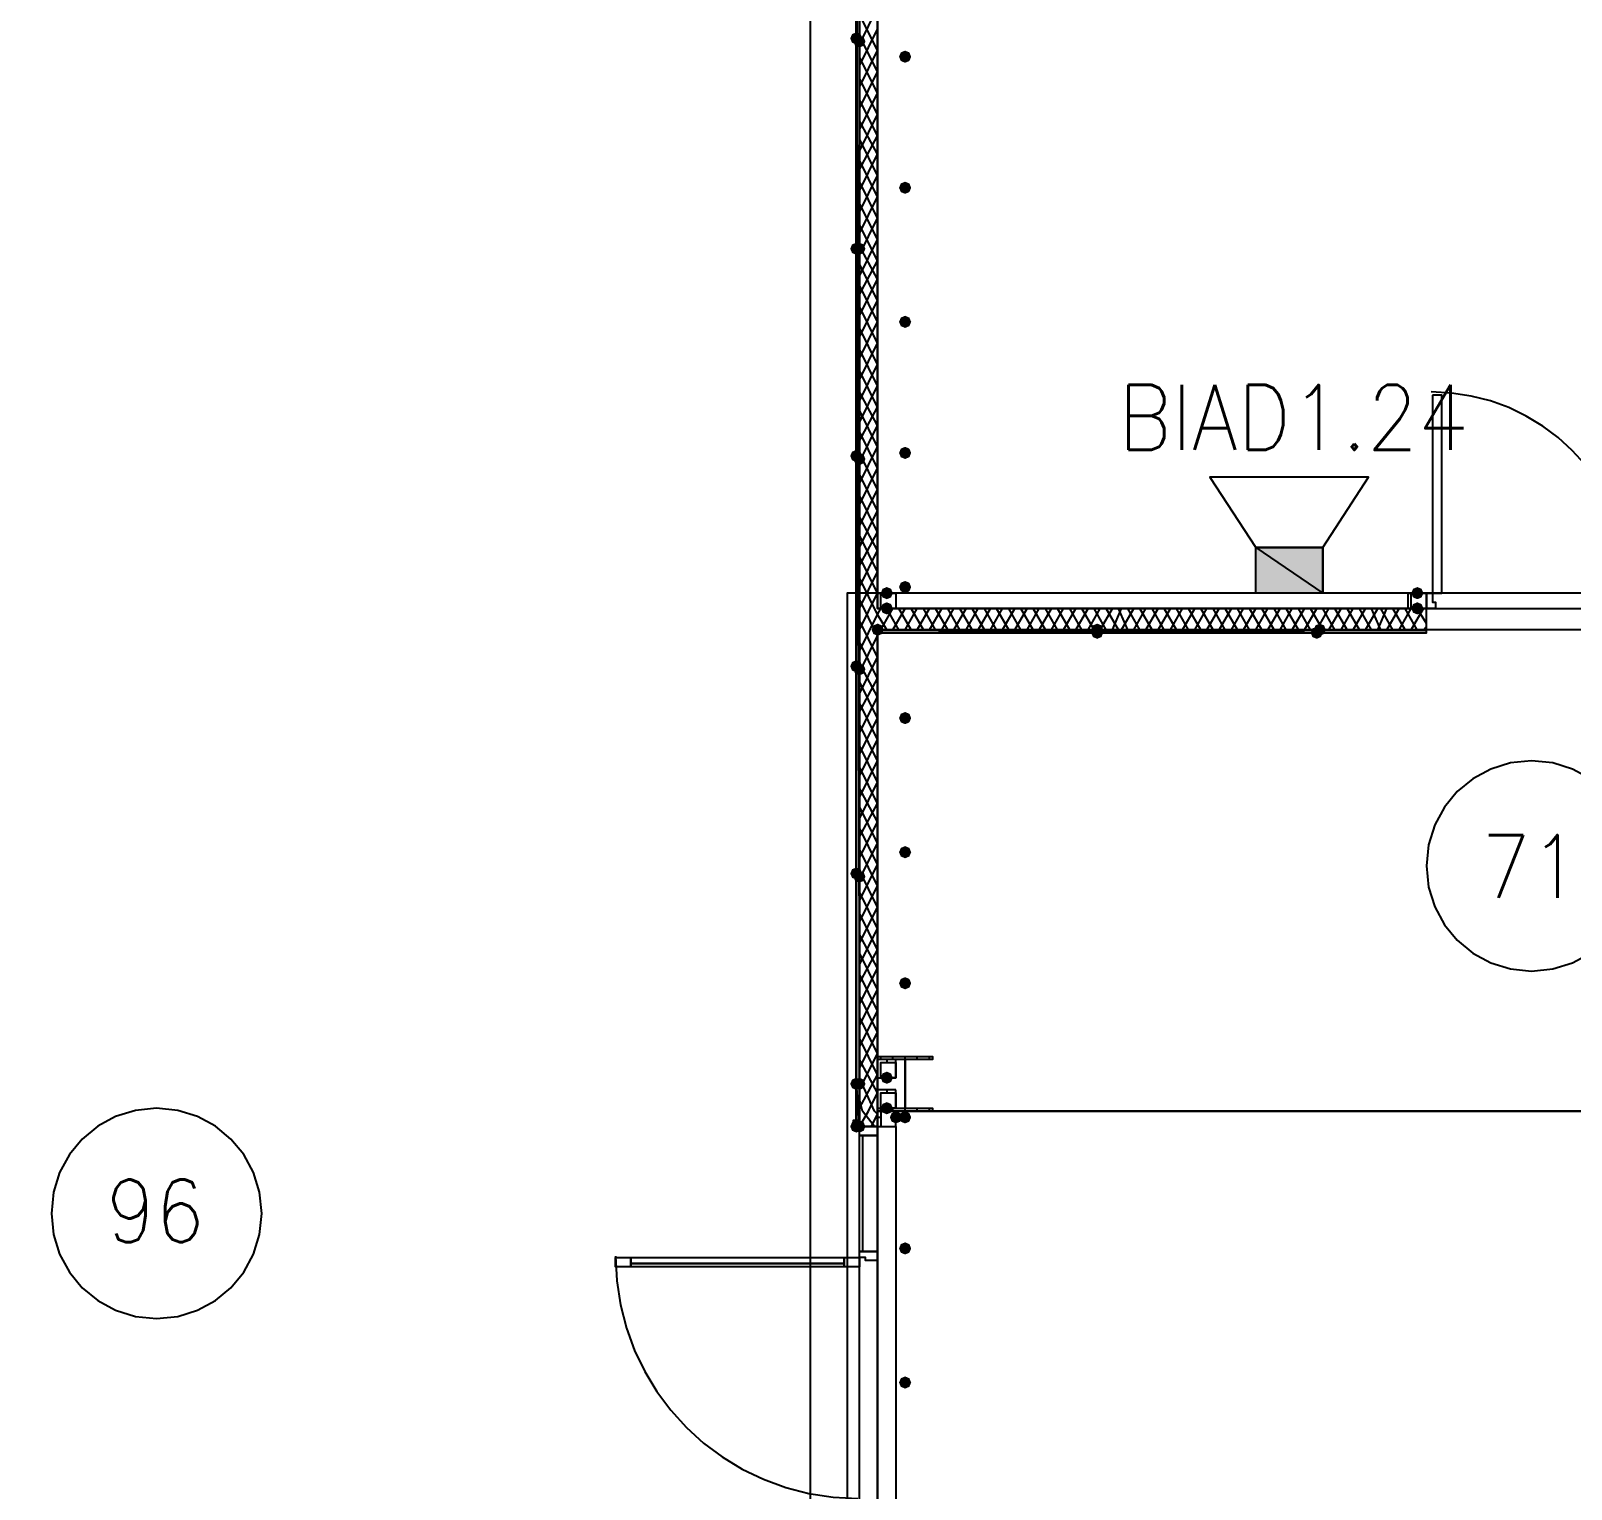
# Model space of a CAD drawing. Header units: millimetres. Extents: x 0 to 420, y 0 to 297.
# Drawn here: x 243.77 to 265.15, y 162.6 to 182.86 of the extents above; entities that cross this region are included whole.
import ezdxf

# ---------------------------------------------------------------- set-up
doc = ezdxf.new("R2010")
doc.units = ezdxf.units.MM
doc.layers.get('0').update_dxf_attribs({"linetype": 'CONTINUOUS'})
doc.styles.get("Standard").update_dxf_attribs({"font": 'STANDARD'})

msp = doc.modelspace()

# ---------------------------------------------------------------- hatches: boundary and pattern name
at = {"true_color": 0x000007}
h = msp.add_hatch(color=0, dxfattribs=at)
h.paths.add_polyline_path([(255.27, 185.631667), (255.227667, 185.631667), (255.27, 168.232667)], flags=0)
h.paths.add_polyline_path([(255.227667, 185.631667), (255.27, 168.232667), (255.227667, 168.232667)], flags=0)
at = {"true_color": 0x0000fe}
for points in [[(255.312333, 182.753), (255.287463, 182.693204), (255.227667, 182.668333), (255.167871, 182.693204), (255.143, 182.753), (255.167871, 182.812796), (255.227667, 182.837667), (255.287462, 182.812796)], [(255.354667, 182.710667), (255.329796, 182.650871), (255.27, 182.626), (255.210204, 182.650871), (255.185333, 182.710667), (255.210204, 182.770462), (255.27, 182.795333), (255.329796, 182.770463)], [(255.312333, 179.832), (255.287463, 179.772204), (255.227667, 179.747333), (255.167871, 179.772204), (255.143, 179.832), (255.167871, 179.891796), (255.227667, 179.916667), (255.287462, 179.891796)], [(255.354667, 179.832), (255.329796, 179.772204), (255.27, 179.747333), (255.210204, 179.772204), (255.185333, 179.832), (255.210204, 179.891796), (255.27, 179.916667), (255.329796, 179.891796)], [(255.312333, 176.953333), (255.287463, 176.893537), (255.227667, 176.868667), (255.167871, 176.893537), (255.143, 176.953333), (255.167871, 177.013129), (255.227667, 177.038), (255.287462, 177.013129)], [(255.354667, 176.911), (255.329796, 176.851204), (255.27, 176.826333), (255.210204, 176.851204), (255.185333, 176.911), (255.210204, 176.970796), (255.27, 176.995667), (255.329796, 176.970796)], [(255.608667, 174.540333), (255.583796, 174.480537), (255.524, 174.455667), (255.464204, 174.480537), (255.439333, 174.540333), (255.464204, 174.600129), (255.524, 174.625), (255.583796, 174.600129)], [(258.656667, 174.540333), (258.631796, 174.480537), (258.572, 174.455667), (258.512204, 174.480537), (258.487333, 174.540333), (258.512204, 174.600129), (258.572, 174.625), (258.631796, 174.600129)], [(258.656667, 174.498), (258.631796, 174.438204), (258.572, 174.413333), (258.512204, 174.438204), (258.487333, 174.498), (258.512204, 174.557796), (258.572, 174.582667), (258.631796, 174.557796)], [(261.704667, 174.498), (261.679796, 174.438204), (261.62, 174.413333), (261.560204, 174.438204), (261.535333, 174.498), (261.560204, 174.557796), (261.62, 174.582667), (261.679796, 174.557796)], [(261.747, 174.540333), (261.722129, 174.480537), (261.662333, 174.455667), (261.602538, 174.480537), (261.577667, 174.540333), (261.602537, 174.600129), (261.662333, 174.625), (261.722129, 174.600129)], [(255.312333, 174.032333), (255.287463, 173.972537), (255.227667, 173.947667), (255.167871, 173.972537), (255.143, 174.032333), (255.167871, 174.092129), (255.227667, 174.117), (255.287462, 174.092129)], [(255.354667, 173.99), (255.329796, 173.930204), (255.27, 173.905333), (255.210204, 173.930204), (255.185333, 173.99), (255.210204, 174.049796), (255.27, 174.074667), (255.329796, 174.049796)], [(255.312333, 171.153667), (255.287463, 171.093871), (255.227667, 171.069), (255.167871, 171.093871), (255.143, 171.153667), (255.167871, 171.213462), (255.227667, 171.238333), (255.287462, 171.213463)], [(255.354667, 171.111333), (255.329796, 171.051537), (255.27, 171.026667), (255.210204, 171.051537), (255.185333, 171.111333), (255.210204, 171.171129), (255.27, 171.196), (255.329796, 171.171129)], [(255.312333, 168.232667), (255.287463, 168.172871), (255.227667, 168.148), (255.167871, 168.172871), (255.143, 168.232667), (255.167871, 168.292462), (255.227667, 168.317333), (255.287462, 168.292463)], [(255.312333, 168.232667), (255.287463, 168.172871), (255.227667, 168.148), (255.167871, 168.172871), (255.143, 168.232667), (255.167871, 168.292462), (255.227667, 168.317333), (255.287462, 168.292463)], [(255.354667, 168.232667), (255.329796, 168.172871), (255.27, 168.148), (255.210204, 168.172871), (255.185333, 168.232667), (255.210204, 168.292462), (255.27, 168.317333), (255.329796, 168.292463)], [(255.354667, 168.232667), (255.329796, 168.172871), (255.27, 168.148), (255.210204, 168.172871), (255.185333, 168.232667), (255.210204, 168.292462), (255.27, 168.317333), (255.329796, 168.292463)], [(255.312333, 167.64), (255.287463, 167.580204), (255.227667, 167.555333), (255.167871, 167.580204), (255.143, 167.64), (255.167871, 167.699796), (255.227667, 167.724667), (255.287462, 167.699796)], [(255.354667, 167.64), (255.329796, 167.580204), (255.27, 167.555333), (255.210204, 167.580204), (255.185333, 167.64), (255.210204, 167.699796), (255.27, 167.724667), (255.329796, 167.699796)]]:
    msp.add_hatch(color=0, dxfattribs=at).paths.add_polyline_path(points, flags=0)
at = {"true_color": 0x000007}
for points in [[(255.989667, 182.499), (255.964796, 182.439204), (255.905, 182.414333), (255.845204, 182.439204), (255.820333, 182.499), (255.845204, 182.558796), (255.905, 182.583667), (255.964796, 182.558796)], [(255.989667, 180.678667), (255.964796, 180.618871), (255.905, 180.594), (255.845204, 180.618871), (255.820333, 180.678667), (255.845204, 180.738462), (255.905, 180.763333), (255.964796, 180.738463)], [(255.989667, 178.816), (255.964796, 178.756204), (255.905, 178.731333), (255.845204, 178.756204), (255.820333, 178.816), (255.845204, 178.875796), (255.905, 178.900667), (255.964796, 178.875796)], [(255.989667, 176.995667), (255.964796, 176.935871), (255.905, 176.911), (255.845204, 176.935871), (255.820333, 176.995667), (255.845204, 177.055462), (255.905, 177.080333), (255.964796, 177.055463)], [(255.989667, 175.133), (255.964796, 175.073204), (255.905, 175.048333), (255.845204, 175.073204), (255.820333, 175.133), (255.845204, 175.192796), (255.905, 175.217667), (255.964796, 175.192796)], [(255.735667, 175.048333), (255.710796, 174.988537), (255.651, 174.963667), (255.591204, 174.988537), (255.566333, 175.048333), (255.591204, 175.108129), (255.651, 175.133), (255.710796, 175.108129)], [(263.101667, 175.048333), (263.076796, 174.988537), (263.017, 174.963667), (262.957204, 174.988537), (262.932333, 175.048333), (262.957204, 175.108129), (263.017, 175.133), (263.076796, 175.108129)], [(255.735667, 174.836667), (255.710796, 174.776871), (255.651, 174.752), (255.591204, 174.776871), (255.566333, 174.836667), (255.591204, 174.896462), (255.651, 174.921333), (255.710796, 174.896463)], [(263.101667, 174.836667), (263.076796, 174.776871), (263.017, 174.752), (262.957204, 174.776871), (262.932333, 174.836667), (262.957204, 174.896462), (263.017, 174.921333), (263.076796, 174.896463)], [(255.989667, 173.312667), (255.964796, 173.252871), (255.905, 173.228), (255.845204, 173.252871), (255.820333, 173.312667), (255.845204, 173.372462), (255.905, 173.397333), (255.964796, 173.372463)], [(255.989667, 171.45), (255.964796, 171.390204), (255.905, 171.365333), (255.845204, 171.390204), (255.820333, 171.45), (255.845204, 171.509796), (255.905, 171.534667), (255.964796, 171.509796)], [(255.989667, 169.629667), (255.964796, 169.569871), (255.905, 169.545), (255.845204, 169.569871), (255.820333, 169.629667), (255.845204, 169.689462), (255.905, 169.714333), (255.964796, 169.689463)], [(255.735667, 168.317333), (255.710796, 168.257537), (255.651, 168.232667), (255.591204, 168.257537), (255.566333, 168.317333), (255.591204, 168.377129), (255.651, 168.402), (255.710796, 168.377129)], [(255.735667, 167.894), (255.710796, 167.834204), (255.651, 167.809333), (255.591204, 167.834204), (255.566333, 167.894), (255.591204, 167.953796), (255.651, 167.978667), (255.710796, 167.953796)], [(255.862667, 167.767), (255.837796, 167.707204), (255.778, 167.682333), (255.718204, 167.707204), (255.693333, 167.767), (255.718204, 167.826796), (255.778, 167.851667), (255.837796, 167.826796)], [(255.989667, 167.767), (255.964796, 167.707204), (255.905, 167.682333), (255.845204, 167.707204), (255.820333, 167.767), (255.845204, 167.826796), (255.905, 167.851667), (255.964796, 167.826796)], [(255.989667, 165.946667), (255.964796, 165.886871), (255.905, 165.862), (255.845204, 165.886871), (255.820333, 165.946667), (255.845204, 166.006462), (255.905, 166.031333), (255.964796, 166.006463)], [(255.989667, 164.084), (255.964796, 164.024204), (255.905, 163.999333), (255.845204, 164.024204), (255.820333, 164.084), (255.845204, 164.143796), (255.905, 164.168667), (255.964796, 164.143796)]]:
    msp.add_hatch(color=0, dxfattribs=at).paths.add_polyline_path(points, flags=0)
at = {"true_color": 0x000052}
h = msp.add_hatch(color=0, dxfattribs=at)
h.paths.add_polyline_path([(261.704667, 175.683333), (260.773334, 175.683333), (261.704667, 175.048333)], flags=0)
h.paths.add_polyline_path([(260.773334, 175.683333), (261.704667, 175.048333), (260.773334, 175.048333)], flags=0)
at = {"true_color": 0x000007}
h = msp.add_hatch(color=0, dxfattribs=at)
h.paths.add_polyline_path([(263.144, 174.540333), (255.524, 174.540333), (263.144, 174.498)], flags=0)
h.paths.add_polyline_path([(255.524, 174.540333), (263.144, 174.498), (255.524, 174.498)], flags=0)
h = msp.add_hatch(color=0, dxfattribs=at)
h.paths.add_polyline_path([(255.27, 168.232667), (255.227667, 168.232667), (255.27, 167.64)], flags=0)
h.paths.add_polyline_path([(255.227667, 168.232667), (255.27, 167.64), (255.227667, 167.64)], flags=0)

# ---------------------------------------------------------------- linework, layer by layer
at = {"color": 0, "true_color": 0x000005}
msp.add_lwpolyline([(227.711001, 149.817666), (250.909667, 149.817666), (250.909667, 138.175999), (252.899334, 138.175999), (252.899334, 138.133666), (252.899334, 138.175999), (256.159001, 138.175999), (256.159001, 149.817666), (373.168334, 149.817666), (373.168334, 175.048333), (260.773334, 175.048333), (255.100667, 175.048333), (255.100667, 153.966333), (254.889001, 153.966333), (254.592667, 153.966333), (254.592667, 186.393666), (253.830667, 186.393666), (238.633001, 186.393666), (238.633001, 175.048333), (226.737334, 175.048333), (122.343335, 175.048333)], dxfattribs=at)
at = {"color": 0, "true_color": 0x000008}
for points in [[(255.27, 185.970333), (239.183333, 185.970333), (239.183333, 138.895667), (255.27, 138.895667)], [(255.524, 157.014333), (376.978333, 157.014333), (376.978333, 167.851667), (255.524, 167.851667)]]:
    msp.add_lwpolyline(points, close=True, dxfattribs=at)
at = {"color": 0, "true_color": 0x000007}
for points in [[(255.27, 185.970333), (255.27, 167.851667)], [(255.524, 174.836667), (255.524, 185.970333)], [(255.227667, 185.631667), (255.227667, 168.232667), (255.227667, 185.631667), (255.27, 168.232667)], [(255.27, 182.668333), (255.524, 183.176333)], [(255.524, 182.583667), (255.27, 183.091667)], [(255.27, 182.372), (255.524, 182.88)], [(255.524, 182.287333), (255.27, 182.795333)], [(255.27, 182.075667), (255.524, 182.583667)], [(255.524, 181.991), (255.27, 182.499)], [(255.27, 181.779333), (255.524, 182.287333)], [(255.524, 181.694667), (255.27, 182.202667)], [(255.27, 181.483), (255.524, 181.991)], [(255.524, 181.398333), (255.27, 181.906333)], [(255.27, 181.186667), (255.524, 181.694667)], [(255.524, 181.144333), (255.27, 181.61)], [(255.27, 180.932667), (255.524, 181.398333)], [(255.524, 180.848), (255.27, 181.356)], [(255.27, 180.636333), (255.524, 181.144333)], [(255.524, 180.551667), (255.27, 181.059667)], [(255.27, 180.34), (255.524, 180.848)], [(255.524, 180.255333), (255.27, 180.763333)], [(255.27, 180.043667), (255.524, 180.551667)], [(255.524, 179.959), (255.27, 180.467)], [(255.27, 179.747333), (255.524, 180.255333)], [(255.524, 179.662667), (255.27, 180.170667)], [(255.27, 179.451), (255.524, 179.959)], [(255.524, 179.408667), (255.27, 179.874333)], [(255.27, 179.197), (255.524, 179.662667)], [(255.524, 179.112333), (255.27, 179.620333)], [(255.27, 178.900667), (255.524, 179.408667)], [(255.524, 178.816), (255.27, 179.324)], [(255.27, 178.604333), (255.524, 179.112333)], [(255.524, 178.519667), (255.27, 179.027667)], [(255.27, 178.308), (255.524, 178.816)], [(255.524, 178.223333), (255.27, 178.731333)], [(255.27, 178.011667), (255.524, 178.519667)], [(255.524, 177.927), (255.27, 178.435)], [(255.27, 177.715333), (255.524, 178.223333)], [(255.524, 177.630667), (255.27, 178.138667)], [(255.27, 177.419), (255.524, 177.927)], [(255.524, 177.376667), (255.27, 177.842333)], [(265.980333, 175.0695), (265.966018, 175.353009), (265.924, 175.628327), (265.855674, 175.894061), (265.762432, 176.148818), (265.64567, 176.391204), (265.506781, 176.619824), (265.347158, 176.833286), (265.168195, 177.030195), (264.971286, 177.209158), (264.757824, 177.368781), (264.529204, 177.50767), (264.286818, 177.624432), (264.032061, 177.717674), (263.766327, 177.786), (263.491009, 177.828018), (263.2075, 177.842333)], [(255.27, 177.165), (255.524, 177.630667)], [(255.524, 177.080333), (255.27, 177.588333)], [(255.27, 176.868667), (255.524, 177.376667)], [(255.524, 176.784), (255.27, 177.292)], [(255.27, 176.572333), (255.524, 177.080333)], [(255.524, 176.487667), (255.27, 176.995667)], [(255.27, 176.276), (255.524, 176.784)], [(255.524, 176.191333), (255.27, 176.699333)], [(255.27, 175.979667), (255.524, 176.487667)], [(255.524, 175.895), (255.27, 176.403)], [(255.27, 175.683333), (255.524, 176.191333)], [(255.524, 175.641), (255.27, 176.106667)], [(255.27, 175.429333), (255.524, 175.895)], [(255.524, 175.344667), (255.27, 175.852667)], [(255.27, 175.133), (255.524, 175.641)], [(255.524, 175.048333), (255.27, 175.556333)], [(255.27, 174.836667), (255.524, 175.344667)], [(255.524, 174.752), (255.27, 175.26)], [(255.27, 174.540333), (255.524, 175.048333)], [(255.524, 174.455667), (255.27, 174.963667)], [(264.583333, 175.048333), (263.144, 175.048333), (263.144, 174.921333)], [(266.065, 174.921333), (266.065, 175.048333), (264.583333, 175.048333)], [(255.27, 174.244), (255.524, 174.752)], [(255.524, 174.752), (255.566333, 174.836667)], [(263.144, 174.836667), (255.524, 174.836667)], [(255.651, 174.540333), (255.524, 174.752)], [(255.566333, 174.540333), (255.735667, 174.836667)], [(255.820333, 174.540333), (255.651, 174.836667)], [(255.735667, 174.540333), (255.905, 174.836667)], [(255.989667, 174.540333), (255.820333, 174.836667)], [(255.905, 174.540333), (256.074333, 174.836667)], [(256.159, 174.540333), (255.989667, 174.836667)], [(256.074333, 174.540333), (256.243667, 174.836667)], [(256.328333, 174.540333), (256.159, 174.836667)], [(256.243667, 174.540333), (256.413, 174.836667)], [(256.497667, 174.540333), (256.328333, 174.836667)], [(256.413, 174.540333), (256.582333, 174.836667)], [(256.667, 174.540333), (256.497667, 174.836667)], [(256.582333, 174.540333), (256.751667, 174.836667)], [(256.836333, 174.540333), (256.667, 174.836667)], [(256.751667, 174.540333), (256.921, 174.836667)], [(257.005667, 174.540333), (256.836333, 174.836667)], [(256.921, 174.540333), (257.090333, 174.836667)], [(257.175, 174.540333), (257.005667, 174.836667)], [(257.090333, 174.540333), (257.259667, 174.836667)], [(257.344333, 174.540333), (257.175, 174.836667)], [(257.259667, 174.540333), (257.429, 174.836667)], [(257.513667, 174.540333), (257.344333, 174.836667)], [(257.429, 174.540333), (257.598333, 174.836667)], [(257.683, 174.540333), (257.513667, 174.836667)], [(257.598333, 174.540333), (257.767667, 174.836667)], [(257.852333, 174.540333), (257.683, 174.836667)], [(257.767667, 174.540333), (257.937, 174.836667)], [(258.021667, 174.540333), (257.852333, 174.836667)], [(257.937, 174.540333), (258.106333, 174.836667)], [(258.191, 174.540333), (258.021667, 174.836667)], [(258.106333, 174.540333), (258.275667, 174.836667)], [(258.360333, 174.540333), (258.191, 174.836667)], [(258.275667, 174.540333), (258.445, 174.836667)], [(258.529667, 174.540333), (258.360333, 174.836667)], [(258.445, 174.540333), (258.614333, 174.836667)], [(258.699, 174.540333), (258.529667, 174.836667)], [(258.614333, 174.540333), (258.783667, 174.836667)], [(258.868333, 174.540333), (258.699, 174.836667)], [(258.783667, 174.540333), (258.910667, 174.836667)], [(258.995333, 174.540333), (258.868333, 174.836667)], [(258.910667, 174.540333), (259.08, 174.836667)], [(259.164667, 174.540333), (258.995333, 174.836667)], [(259.08, 174.540333), (259.249333, 174.836667)], [(259.334, 174.540333), (259.164667, 174.836667)], [(259.249333, 174.540333), (259.418667, 174.836667)], [(259.503333, 174.540333), (259.334, 174.836667)], [(259.418667, 174.540333), (259.588, 174.836667)], [(259.672667, 174.540333), (259.503333, 174.836667)], [(259.588, 174.540333), (259.757333, 174.836667)], [(259.842, 174.540333), (259.672667, 174.836667)], [(259.757333, 174.540333), (259.926667, 174.836667)], [(260.011333, 174.540333), (259.842, 174.836667)], [(259.926667, 174.540333), (260.096, 174.836667)], [(260.180667, 174.540333), (260.011333, 174.836667)], [(260.096, 174.540333), (260.265333, 174.836667)], [(260.35, 174.540333), (260.180667, 174.836667)], [(260.265333, 174.540333), (260.434667, 174.836667)], [(260.519333, 174.540333), (260.35, 174.836667)], [(260.434667, 174.540333), (260.604, 174.836667)], [(260.688667, 174.540333), (260.519333, 174.836667)], [(260.604, 174.540333), (260.773333, 174.836667)], [(260.858, 174.540333), (260.688667, 174.836667)], [(260.773333, 174.540333), (260.942667, 174.836667)], [(261.027333, 174.540333), (260.858, 174.836667)], [(260.942667, 174.540333), (261.112, 174.836667)], [(261.196667, 174.540333), (261.027333, 174.836667)], [(261.112, 174.540333), (261.281333, 174.836667)], [(261.366, 174.540333), (261.196667, 174.836667)], [(261.281333, 174.540333), (261.450667, 174.836667)], [(261.535333, 174.540333), (261.366, 174.836667)], [(261.450667, 174.540333), (261.62, 174.836667)], [(261.704667, 174.540333), (261.535333, 174.836667)], [(261.62, 174.540333), (261.789333, 174.836667)], [(261.874, 174.540333), (261.704667, 174.836667)], [(261.789333, 174.540333), (261.958667, 174.836667)], [(262.043333, 174.540333), (261.874, 174.836667)], [(261.958667, 174.540333), (262.128, 174.836667)], [(262.212667, 174.540333), (262.043333, 174.836667)], [(262.128, 174.540333), (262.297333, 174.836667)], [(262.382, 174.540333), (262.212667, 174.836667)], [(262.297333, 174.540333), (262.466667, 174.836667)], [(262.509, 174.540333), (262.382, 174.836667)], [(262.466667, 174.540333), (262.593667, 174.836667)], [(262.678333, 174.540333), (262.509, 174.836667)], [(262.593667, 174.540333), (262.763, 174.836667)], [(262.847667, 174.540333), (262.678333, 174.836667)], [(262.763, 174.540333), (262.932333, 174.836667)], [(263.017, 174.540333), (262.847667, 174.836667)], [(262.932333, 174.540333), (263.101667, 174.836667)], [(263.144, 174.625), (263.017, 174.836667)], [(263.144, 174.921333), (263.144, 174.836667), (264.583333, 174.836667)], [(263.144, 174.540333), (263.144, 174.836667)], [(263.144, 174.540333), (263.144, 174.836667)], [(264.583333, 174.836667), (266.065, 174.836667), (266.065, 174.921333)], [(255.524, 174.159333), (255.27, 174.667333)], [(263.144, 174.540333), (255.524, 174.540333), (263.144, 174.540333), (255.524, 174.498)], [(255.524, 174.540333), (263.144, 174.540333)], [(255.524, 167.851667), (255.524, 174.540333)], [(263.101667, 174.540333), (263.144, 174.582667)], [(255.27, 173.947667), (255.524, 174.455667)], [(255.524, 173.863), (255.27, 174.371)], [(255.27, 173.651333), (255.524, 174.159333)], [(255.524, 173.609), (255.27, 174.074667)], [(255.27, 173.397333), (255.524, 173.863)], [(255.524, 173.312667), (255.27, 173.820667)], [(255.27, 173.101), (255.524, 173.609)], [(255.524, 173.016333), (255.27, 173.524333)], [(255.27, 172.804667), (255.524, 173.312667)], [(255.524, 172.72), (255.27, 173.228)], [(255.27, 172.508333), (255.524, 173.016333)], [(255.524, 172.423667), (255.27, 172.931667)], [(255.27, 172.212), (255.524, 172.72)], [(255.524, 172.127333), (255.27, 172.635333)], [(266.065, 171.2595), (266.035328, 171.553844), (265.950228, 171.827996), (265.815572, 172.076083), (265.637232, 172.292232), (265.421083, 172.470572), (265.172996, 172.605228), (264.898844, 172.690328), (264.6045, 172.72), (264.310156, 172.690328), (264.036004, 172.605228), (263.787917, 172.470572), (263.571768, 172.292232), (263.393428, 172.076083), (263.258772, 171.827996), (263.173672, 171.553844), (263.144, 171.2595)], [(255.27, 171.915667), (255.524, 172.423667)], [(255.524, 171.873333), (255.27, 172.339)], [(255.27, 171.661667), (255.524, 172.127333)], [(255.524, 171.577), (255.27, 172.085)], [(255.27, 171.365333), (255.524, 171.873333)], [(255.524, 171.280667), (255.27, 171.788667)], [(255.27, 171.069), (255.524, 171.577)], [(255.524, 170.984333), (255.27, 171.492333)], [(255.27, 170.772667), (255.524, 171.280667)], [(255.524, 170.688), (255.27, 171.196)], [(263.144, 171.2595), (263.173672, 170.965156), (263.258772, 170.691004), (263.393428, 170.442917), (263.571768, 170.226768), (263.787917, 170.048428), (264.036004, 169.913772), (264.310156, 169.828672), (264.6045, 169.799), (264.898844, 169.828672), (265.172996, 169.913772), (265.421083, 170.048428), (265.637232, 170.226768), (265.815572, 170.442917), (265.950228, 170.691004), (266.035328, 170.965156), (266.065, 171.2595)], [(255.27, 170.476333), (255.524, 170.984333)], [(255.524, 170.391667), (255.27, 170.899667)], [(255.27, 170.18), (255.524, 170.688)], [(255.524, 170.095333), (255.27, 170.603333)], [(255.27, 169.883667), (255.524, 170.391667)], [(255.524, 169.841333), (255.27, 170.307)], [(255.27, 169.629667), (255.524, 170.095333)], [(255.524, 169.545), (255.27, 170.053)], [(255.27, 169.333333), (255.524, 169.841333)], [(255.524, 169.248667), (255.27, 169.756667)], [(255.27, 169.037), (255.524, 169.545)], [(255.524, 168.952333), (255.27, 169.460333)], [(255.27, 168.740667), (255.524, 169.248667)], [(255.524, 168.656), (255.27, 169.164)], [(255.27, 168.444333), (255.524, 168.952333)], [(255.524, 168.359667), (255.27, 168.867667)], [(255.27, 168.148), (255.524, 168.656)], [(255.524, 168.105667), (255.27, 168.571333)], [(255.566333, 168.571333), (255.566333, 168.613667)], [(255.651, 168.571333), (255.651, 168.529)], [(255.735667, 168.571333), (255.735667, 168.613667)], [(255.905, 167.851667), (255.905, 168.613667)], [(256.074333, 168.571333), (256.074333, 168.613667)], [(256.243667, 168.571333), (256.243667, 168.613667)], [(255.27, 167.894), (255.524, 168.359667)], [(255.27, 168.232667), (255.27, 167.64), (255.227667, 168.232667), (255.227667, 167.64)], [(255.481667, 167.851667), (255.27, 168.317333)], [(255.651, 168.148), (255.651, 168.105667)], [(246.972667, 166.4335), (246.942995, 166.727844), (246.857894, 167.001996), (246.723238, 167.250083), (246.544899, 167.466232), (246.328749, 167.644572), (246.080662, 167.779228), (245.80651, 167.864328), (245.512167, 167.894), (245.217823, 167.864328), (244.943671, 167.779228), (244.695584, 167.644572), (244.479434, 167.466232), (244.301095, 167.250083), (244.166439, 167.001996), (244.081339, 166.727844), (244.051667, 166.4335)], [(255.312333, 167.851667), (255.27, 168.021)], [(255.397, 167.851667), (255.524, 168.105667)], [(255.566333, 167.851667), (255.566333, 167.894)], [(255.735667, 167.851667), (255.735667, 167.894)], [(256.074333, 167.851667), (256.074333, 167.894)], [(256.243667, 167.851667), (256.243667, 167.894)], [(255.27, 167.64), (255.397, 167.851667)], [(255.27, 167.851667), (255.27, 167.64)], [(255.312333, 167.64), (255.27, 167.724667)], [(255.524, 167.64), (255.27, 167.64), (255.27, 167.724667)], [(255.481667, 167.64), (255.312333, 167.851667)], [(255.439333, 167.64), (255.524, 167.809333)], [(255.524, 167.809333), (255.481667, 167.851667)], [(255.524, 167.64), (255.524, 167.851667)], [(255.566333, 167.767), (255.524, 167.767)], [(255.312333, 167.513), (255.312333, 165.904333)], [(255.524, 162.433), (255.524, 167.64), (255.651, 167.64)], [(255.524, 165.904333), (255.524, 167.513)], [(255.651, 167.64), (255.778, 167.64), (255.778, 162.433)], [(244.051667, 166.4335), (244.081339, 166.139156), (244.166439, 165.865004), (244.301095, 165.616917), (244.479434, 165.400768), (244.695584, 165.222428), (244.943671, 165.087772), (245.217823, 165.002672), (245.512167, 164.973), (245.80651, 165.002672), (246.080662, 165.087772), (246.328749, 165.222428), (246.544899, 165.400768), (246.723238, 165.616917), (246.857894, 165.865004), (246.942995, 166.139156), (246.972667, 166.4335)], [(251.883333, 165.840833), (251.900709, 165.496728), (251.951708, 165.162563), (252.034638, 164.840031), (252.147809, 164.530822), (252.289528, 164.236629), (252.458104, 163.959144), (252.651845, 163.700056), (252.86906, 163.46106), (253.108056, 163.243845), (253.367144, 163.050104), (253.644629, 162.881528), (253.938822, 162.739809), (254.248031, 162.626638), (254.570563, 162.543708), (254.904728, 162.492709), (255.248833, 162.475333)], [(252.095, 165.735), (255.058333, 165.735)]]:
    msp.add_lwpolyline(points, dxfattribs=at)
for points in [[(255.524, 174.836667), (273.134667, 174.836667), (273.134667, 185.970333), (255.524, 185.970333)], [(255.27, 185.631667), (255.227667, 185.631667), (255.27, 168.232667)], [(255.227667, 185.631667), (255.27, 168.232667), (255.227667, 168.232667)], [(255.227667, 185.631667), (255.227667, 168.232667), (255.27, 168.232667), (255.27, 185.631667)], [(255.227667, 185.631667), (255.227667, 168.232667), (255.27, 168.232667), (255.27, 185.631667)], [(263.228667, 177.8), (263.228667, 175.048333), (263.355667, 175.048333), (263.355667, 177.8)], [(255.778, 174.836667), (255.566333, 174.836667), (255.566333, 175.048333), (255.778, 175.048333), (255.778, 174.836667), (255.524, 174.836667), (255.524, 175.048333), (255.778, 175.048333)], [(263.144, 174.836667), (262.932333, 174.836667), (262.932333, 175.048333), (263.144, 175.048333), (263.144, 174.836667), (262.89, 174.836667), (262.89, 175.048333), (263.144, 175.048333)], [(263.144, 174.836667), (263.144, 175.048333), (263.228667, 175.048333), (263.228667, 174.921333), (263.271, 174.921333), (263.271, 174.836667)], [(263.144, 174.540333), (255.524, 174.540333), (263.144, 174.498)], [(255.524, 174.540333), (263.144, 174.498), (255.524, 174.498)], [(263.144, 174.540333), (255.524, 174.540333), (255.524, 174.498), (263.144, 174.498)], [(263.144, 174.540333), (255.524, 174.540333), (255.524, 174.498), (263.144, 174.498)], [(256.286, 167.851667), (255.524, 167.851667), (255.524, 167.894), (255.905, 167.894), (255.905, 168.571333), (255.524, 168.571333), (255.524, 168.613667), (256.286, 168.613667), (256.286, 168.571333), (255.905, 168.571333), (255.905, 167.894), (256.286, 167.894)], [(255.778, 168.571333), (255.524, 168.571333), (255.524, 168.317333), (255.778, 168.317333)], [(255.778, 168.529), (255.778, 168.317333), (255.566333, 168.317333), (255.566333, 168.529)], [(255.27, 168.232667), (255.227667, 168.232667), (255.27, 167.64)], [(255.227667, 168.232667), (255.27, 167.64), (255.227667, 167.64)], [(255.27, 167.64), (255.27, 168.232667), (255.227667, 168.232667), (255.227667, 167.64)], [(255.27, 167.64), (255.27, 168.232667), (255.227667, 168.232667), (255.227667, 167.64)], [(255.778, 168.148), (255.524, 168.148), (255.524, 167.894), (255.778, 167.894)], [(255.778, 168.105667), (255.778, 167.894), (255.566333, 167.894), (255.566333, 168.105667)], [(255.27, 167.597667), (255.27, 167.724667), (255.185333, 167.724667), (255.185333, 167.597667)], [(255.27, 167.724667), (255.27, 167.64)], [(255.778, 167.64), (255.778, 167.851667), (255.566333, 167.851667), (255.566333, 167.64), (255.778, 167.64), (255.778, 167.851667), (255.524, 167.851667), (255.524, 167.64)], [(255.524, 167.64), (255.524, 167.513), (255.27, 167.513), (255.27, 167.64)], [(255.524, 167.64), (255.27, 167.64)], [(255.27, 165.904333), (255.27, 167.513), (255.524, 167.513), (255.524, 165.904333)], [(251.883333, 165.819667), (252.095, 165.819667), (252.095, 165.692667), (251.883333, 165.692667)], [(252.095, 165.819667), (255.058333, 165.819667), (255.058333, 165.735), (252.095, 165.735)], [(255.27, 165.692667), (255.058333, 165.692667), (255.058333, 165.819667), (255.27, 165.819667)], [(255.524, 165.777333), (255.354667, 165.777333), (255.354667, 165.819667), (255.27, 165.819667), (255.27, 165.904333), (255.524, 165.904333)], [(252.095, 165.735), (255.058333, 165.735), (255.058333, 165.692667), (252.095, 165.692667)]]:
    msp.add_lwpolyline(points, close=True, dxfattribs=at)
at = {"color": 0, "true_color": 0x000052}
msp.add_lwpolyline([(261.704667, 175.683333), (261.704667, 175.048333), (260.773334, 175.048333), (260.773334, 175.683333), (261.704667, 175.683333), (262.339667, 176.656999), (260.138334, 176.656999), (260.773334, 175.683333)], dxfattribs=at)
for points in [[(261.704667, 175.683333), (260.773334, 175.683333), (261.704667, 175.048333)], [(260.773334, 175.683333), (261.704667, 175.048333), (260.773334, 175.048333)]]:
    msp.add_lwpolyline(points, close=True, dxfattribs=at)
at = {"color": 0, "true_color": 0x0000ab}
msp.add_lwpolyline([(273.134667, 174.540333), (255.524, 174.540333), (255.524, 167.851667), (273.134667, 167.851667)], close=True, dxfattribs=at)

# ---------------------------------------------------------------- texts
at = {"color": 0, "true_color": 0x000007, "attachment_point": 1}
for s, insert, char_height, width in [('BIAD1.24', (258.868333, 177.939536), 0.90154, 4.80821323), ('71', (263.905993, 171.687032), 0.872032, 0.87203199), ('96', (244.81367, 166.903362), 0.872032, 1.06581688)]:
    msp.add_mtext(s, dxfattribs=dict(at, insert=insert, char_height=char_height, width=width))

doc.saveas('drawing.dxf')
